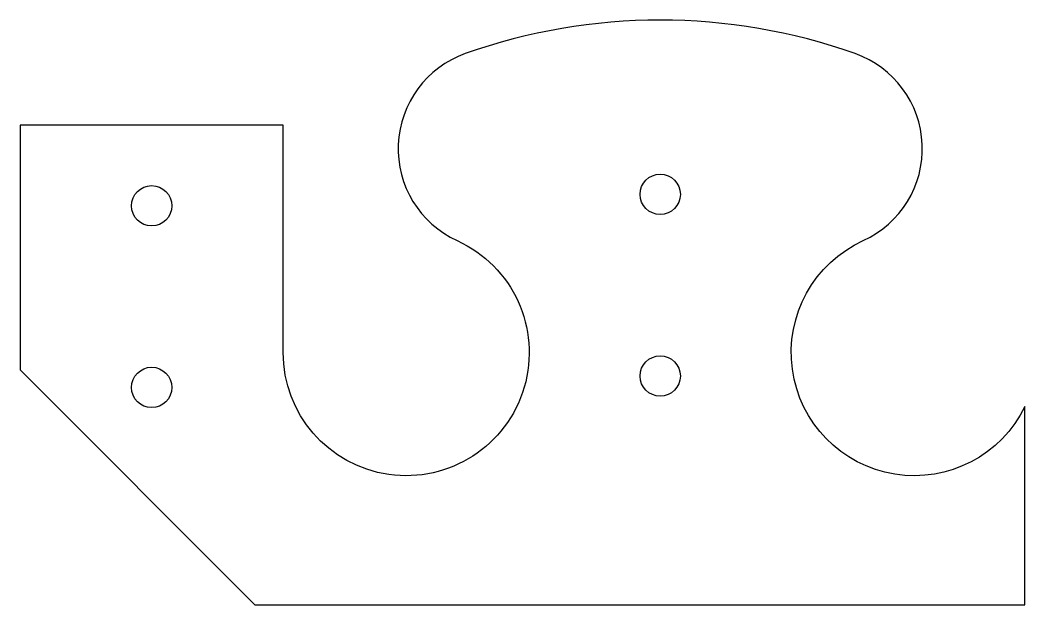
# Model space of a CAD drawing. Header units: millimetres. Extents: x -63.5 to 36.2, y -50 to 8.
import ezdxf

# ---------------------------------------------------------------- set-up
doc = ezdxf.new("R2010")
doc.units = ezdxf.units.MM

msp = doc.modelspace()

# ---------------------------------------------------------------- linework, layer by layer
msp.add_lwpolyline([(36.176, -30.327, -1.423241), (20.144, -13.897, 0.674674), (19.337, 4.631, 0.171755), (-19.337, 4.631, 0.674674), (-20.144, -13.897, -1.832561), (-37.4, -25), (-37.4, -2.45), (-63.5, -2.45), (-63.5, -26.714), (-40.214, -50), (36.176, -50)], format="xyb", close=True)
for centre in [(0, -9.317), (-50.45, -10.45), (0, -27.317), (-50.45, -28.45)]:
    msp.add_circle(centre, 2)

doc.saveas('drawing.dxf')
